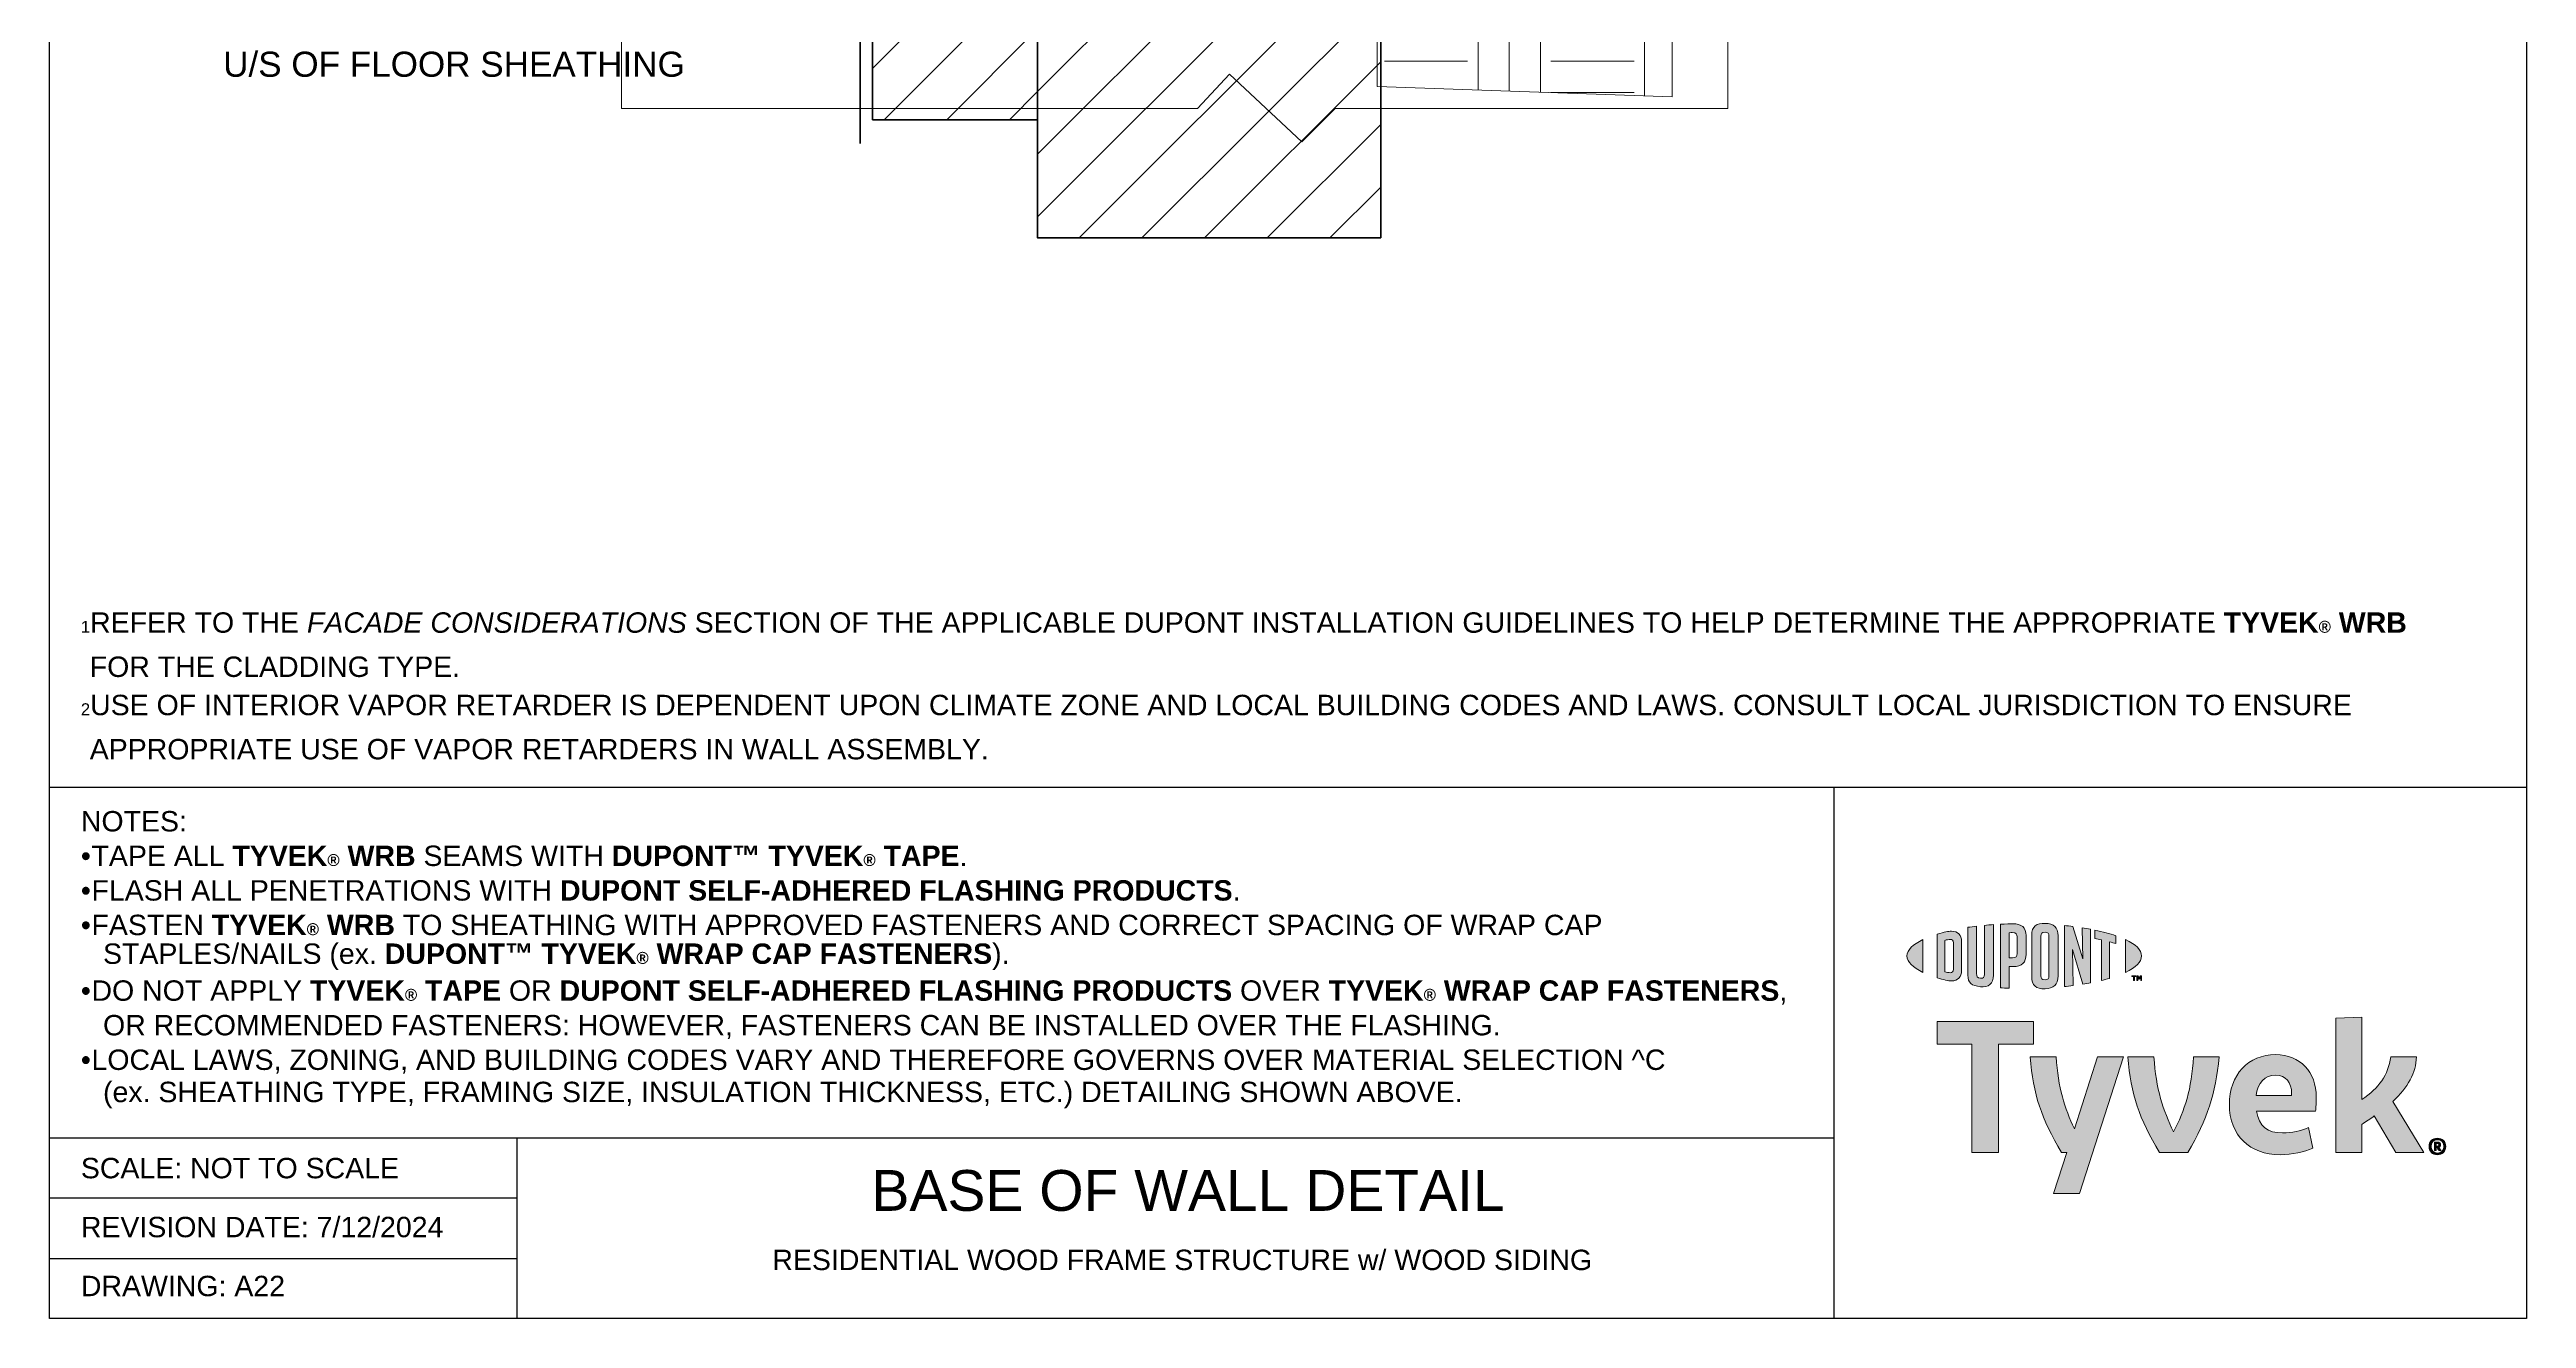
# Model space of a CAD drawing. Extents: x 26 to 585, y -763 to -29.
# Drawn here: x 26 to 585, y -763 to -476 of the extents above; entities that cross this region are included whole.
import ezdxf

# ---------------------------------------------------------------- set-up
doc = ezdxf.new("R2010")
doc.units = 0
doc.header["$MEASUREMENT"] = 0
for name, color, linetype, lineweight in [('background', 7, 'Continuous', 0), ('diagram', 7, 'Continuous', 0), ('text', 7, 'Continuous', 0)]:
    doc.layers.add(name, color=color, linetype=linetype, lineweight=lineweight)
pattern_1 = [(45, (0, 0), (-7.07107, 7.07107), [])]

# ---------------------------------------------------------------- blocks, each defined once
blk = doc.blocks.new('Block_1')
at = {"layer": 'background', "true_color": 0xe11b22, "transparency": 33554687}
h = blk.add_hatch(color=242, dxfattribs=at)
h.dxf.hatch_style = 2
edge = h.paths.add_edge_path()
edge.add_spline(control_points=[(456.13, -684.01), (456.13, -684.58), (455.78, -684.77), (455.38, -684.77), (455.06, -684.77), (454.57, -684.65), (454.17, -684.54), (454.17, -684.54), (454.17, -677.47), (454.17, -677.47), (454.57, -677.36), (455.06, -677.25), (455.38, -677.25), (455.78, -677.25), (456.13, -677.44), (456.13, -678.01), (456.13, -678.01), (456.13, -684.01), (456.13, -684.01)], knot_values=[0, 0, 0, 0, 1, 1, 1, 2, 2, 2, 3, 3, 3, 4, 4, 4, 5, 5, 5, 6, 6, 6, 6], degree=3, periodic=0)
edge = h.paths.add_edge_path()
edge.add_spline(control_points=[(455.64, -675.4), (455, -675.4), (454.08, -675.59), (452.41, -676.11), (452.41, -676.11), (452.41, -685.91), (452.41, -685.91), (453.88, -686.36), (455, -686.62), (455.64, -686.62), (457.12, -686.62), (457.95, -685.71), (457.95, -684.26), (457.95, -684.26), (457.95, -677.75), (457.95, -677.75), (457.95, -676.3), (457.12, -675.4), (455.64, -675.4)], knot_values=[0, 0, 0, 0, 1, 1, 1, 2, 2, 2, 3, 3, 3, 4, 4, 4, 5, 5, 5, 6, 6, 6, 6], degree=3, periodic=0)
h = blk.add_hatch(color=242, dxfattribs=at)
h.dxf.hatch_style = 2
edge = h.paths.add_edge_path()
edge.add_spline(control_points=[(463.1, -685.16), (463.1, -685.73), (462.91, -686.09), (462.2, -686), (461.5, -685.92), (461.32, -685.62), (461.32, -684.95), (461.32, -684.95), (461.32, -674.28), (461.32, -674.28), (460.85, -674.33), (459.82, -674.47), (459.38, -674.53), (459.38, -674.53), (459.38, -685.33), (459.38, -685.33), (459.38, -687.05), (460.22, -687.72), (462.2, -687.95), (464.01, -688.16), (465.12, -687.24), (465.12, -685.33), (465.12, -685.33), (465.12, -673.93), (465.12, -673.93), (464.74, -673.95), (463.5, -674.05), (463.1, -674.09), (463.1, -674.09), (463.1, -685.16), (463.1, -685.16)], knot_values=[0, 0, 0, 0, 1, 1, 1, 2, 2, 2, 3, 3, 3, 4, 4, 4, 5, 5, 5, 6, 6, 6, 7, 7, 7, 8, 8, 8, 9, 9, 9, 10, 10, 10, 10], degree=3, periodic=0)
h = blk.add_hatch(color=242, dxfattribs=at)
h.dxf.hatch_style = 2
edge = h.paths.add_edge_path()
edge.add_spline(control_points=[(470.46, -680.47), (470.46, -681.09), (470.24, -681.4), (469.42, -681.41), (469.42, -681.41), (468.72, -681.41), (468.72, -681.41), (468.72, -681.41), (468.72, -675.74), (468.72, -675.74), (469.03, -675.72), (469.2, -675.72), (469.39, -675.72), (470.27, -675.72), (470.46, -676.05), (470.46, -676.69), (470.46, -676.69), (470.46, -680.47), (470.46, -680.47)], knot_values=[0, 0, 0, 0, 1, 1, 1, 2, 2, 2, 3, 3, 3, 4, 4, 4, 5, 5, 5, 6, 6, 6, 6], degree=3, periodic=0)
edge = h.paths.add_edge_path()
edge.add_spline(control_points=[(469.51, -673.71), (469.15, -673.71), (467.87, -673.76), (466.7, -673.83), (466.7, -673.83), (466.7, -688.19), (466.7, -688.19), (467.1, -688.21), (468.15, -688.27), (468.72, -688.28), (468.72, -688.28), (468.72, -683.4), (468.72, -683.4), (468.72, -683.4), (469.51, -683.4), (469.51, -683.4), (471.62, -683.4), (472.5, -682.45), (472.5, -680.62), (472.5, -680.62), (472.5, -676.39), (472.5, -676.39), (472.5, -674.6), (471.51, -673.71), (469.51, -673.71)], knot_values=[0, 0, 0, 0, 1, 1, 1, 2, 2, 2, 3, 3, 3, 4, 4, 4, 5, 5, 5, 6, 6, 6, 7, 7, 7, 8, 8, 8, 8], degree=3, periodic=0)
h = blk.add_hatch(color=242, dxfattribs=at)
h.dxf.hatch_style = 2
edge = h.paths.add_edge_path()
edge.add_spline(control_points=[(477.67, -685.49), (477.67, -686.06), (477.48, -686.35), (476.77, -686.37), (476.03, -686.39), (475.83, -686.08), (475.83, -685.49), (475.83, -685.49), (475.83, -676.53), (475.83, -676.53), (475.83, -675.95), (476.03, -675.62), (476.77, -675.64), (477.48, -675.66), (477.67, -675.97), (477.67, -676.53), (477.67, -676.53), (477.67, -685.49), (477.67, -685.49)], knot_values=[0, 0, 0, 0, 1, 1, 1, 2, 2, 2, 3, 3, 3, 4, 4, 4, 5, 5, 5, 6, 6, 6, 6], degree=3, periodic=0)
edge = h.paths.add_edge_path()
edge.add_spline(control_points=[(476.77, -673.63), (474.89, -673.54), (473.78, -674.37), (473.78, -676.26), (473.78, -676.26), (473.78, -685.66), (473.78, -685.66), (473.78, -687.65), (474.79, -688.48), (476.77, -688.39), (478.7, -688.31), (479.71, -687.57), (479.71, -685.45), (479.71, -685.45), (479.71, -676.48), (479.71, -676.48), (479.71, -674.45), (478.8, -673.73), (476.77, -673.63)], knot_values=[0, 0, 0, 0, 1, 1, 1, 2, 2, 2, 3, 3, 3, 4, 4, 4, 5, 5, 5, 6, 6, 6, 6], degree=3, periodic=0)
h = blk.add_hatch(color=242, dxfattribs=at)
h.dxf.hatch_style = 2
edge = h.paths.add_edge_path()
edge.add_spline(control_points=[(485.31, -681.63), (485.31, -681.63), (483.07, -674.33), (483.07, -674.33), (482.46, -674.25), (481.73, -674.17), (481.16, -674.12), (481.16, -674.12), (481.16, -687.9), (481.16, -687.9), (481.56, -687.86), (482.57, -687.75), (483.1, -687.68), (483.1, -687.68), (482.94, -679.56), (482.94, -679.56), (482.94, -679.56), (485.31, -687.36), (485.31, -687.36), (485.81, -687.28), (486.55, -687.16), (487.03, -687.06), (487.03, -687.06), (487.03, -674.95), (487.03, -674.95), (486.53, -674.85), (485.61, -674.7), (485.17, -674.63), (485.17, -674.63), (485.31, -681.63), (485.31, -681.63)], knot_values=[0, 0, 0, 0, 1, 1, 1, 2, 2, 2, 3, 3, 3, 4, 4, 4, 5, 5, 5, 6, 6, 6, 7, 7, 7, 8, 8, 8, 9, 9, 9, 10, 10, 10, 10], degree=3, periodic=0)
h = blk.add_hatch(color=242, dxfattribs=at)
h.dxf.hatch_style = 2
edge = h.paths.add_edge_path()
edge.add_spline(control_points=[(488.03, -677.07), (488.53, -677.16), (489.02, -677.26), (489.5, -677.36), (489.5, -677.36), (489.5, -686.53), (489.5, -686.53), (489.94, -686.43), (490.76, -686.21), (491.31, -686.05), (491.31, -686.05), (491.31, -677.8), (491.31, -677.8), (491.83, -677.93), (492.33, -678.07), (492.78, -678.2), (492.78, -678.2), (492.78, -676.43), (492.78, -676.43), (491.35, -675.93), (489.82, -675.53), (488.03, -675.15), (488.03, -675.15), (488.03, -677.07), (488.03, -677.07)], knot_values=[0, 0, 0, 0, 1, 1, 1, 2, 2, 2, 3, 3, 3, 4, 4, 4, 5, 5, 5, 6, 6, 6, 7, 7, 7, 8, 8, 8, 8], degree=3, periodic=0)
h = blk.add_hatch(color=242, dxfattribs=at)
h.dxf.hatch_style = 2
edge = h.paths.add_edge_path()
edge.add_spline(control_points=[(445.62, -680.99), (445.62, -682.34), (446.93, -683.61), (449.23, -684.7), (449.23, -684.7), (449.23, -677.3), (449.23, -677.3), (446.93, -678.38), (445.62, -679.64), (445.62, -680.99)], knot_values=[0, 0, 0, 0, 1, 1, 1, 2, 2, 2, 3, 3, 3, 3], degree=3, periodic=0)
h = blk.add_hatch(color=242, dxfattribs=at)
h.dxf.hatch_style = 2
edge = h.paths.add_edge_path()
edge.add_spline(control_points=[(498.56, -680.99), (498.56, -682.35), (497.25, -683.61), (494.95, -684.7), (494.95, -684.7), (494.95, -677.3), (494.95, -677.3), (497.25, -678.38), (498.56, -679.64), (498.56, -680.99)], knot_values=[0, 0, 0, 0, 1, 1, 1, 2, 2, 2, 3, 3, 3, 3], degree=3, periodic=0)
h = blk.add_hatch(color=242, dxfattribs=at)
h.dxf.hatch_style = 2
edge = h.paths.add_edge_path()
edge.add_spline(control_points=[(497.49, -685.44), (497.49, -685.44), (497.71, -685.44), (497.71, -685.44), (497.71, -685.44), (498.03, -685.95), (498.03, -685.95), (498.03, -685.95), (498.35, -685.44), (498.35, -685.44), (498.35, -685.44), (498.56, -685.44), (498.56, -685.44), (498.56, -685.44), (498.56, -686.51), (498.56, -686.51), (498.56, -686.51), (498.37, -686.51), (498.37, -686.51), (498.37, -686.51), (498.37, -685.75), (498.37, -685.75), (498.37, -685.75), (498.04, -686.26), (498.04, -686.26), (498.04, -686.26), (498.02, -686.26), (498.02, -686.26), (498.02, -686.26), (497.69, -685.75), (497.69, -685.75), (497.69, -685.75), (497.69, -686.51), (497.69, -686.51), (497.69, -686.51), (497.49, -686.51), (497.49, -686.51), (497.49, -686.51), (497.49, -685.44), (497.49, -685.44)], knot_values=[0, 0, 0, 0, 1, 1, 1, 2, 2, 2, 3, 3, 3, 4, 4, 4, 5, 5, 5, 6, 6, 6, 7, 7, 7, 8, 8, 8, 9, 9, 9, 10, 10, 10, 11, 11, 11, 12, 12, 12, 13, 13, 13, 13], degree=3, periodic=0)
edge = h.paths.add_edge_path()
edge.add_spline(control_points=[(496.73, -685.63), (496.73, -685.63), (496.4, -685.63), (496.4, -685.63), (496.4, -685.63), (496.4, -685.44), (496.4, -685.44), (496.4, -685.44), (497.26, -685.44), (497.26, -685.44), (497.26, -685.44), (497.26, -685.63), (497.26, -685.63), (497.26, -685.63), (496.93, -685.63), (496.93, -685.63), (496.93, -685.63), (496.93, -686.51), (496.93, -686.51), (496.93, -686.51), (496.73, -686.51), (496.73, -686.51), (496.73, -686.51), (496.73, -685.63), (496.73, -685.63)], knot_values=[0, 0, 0, 0, 1, 1, 1, 2, 2, 2, 3, 3, 3, 4, 4, 4, 5, 5, 5, 6, 6, 6, 7, 7, 7, 8, 8, 8, 8], degree=3, periodic=0)
at = {"layer": 'background'}
for points, knots in [([(455.64, -675.4), (455, -675.4), (454.08, -675.59), (452.41, -676.11), (452.41, -676.11), (452.41, -685.91), (452.41, -685.91), (453.88, -686.36), (455, -686.62), (455.64, -686.62), (457.12, -686.62), (457.95, -685.71), (457.95, -684.26), (457.95, -684.26), (457.95, -677.75), (457.95, -677.75), (457.95, -676.3), (457.12, -675.4), (455.64, -675.4)], [0, 0, 0, 0, 1, 1, 1, 2, 2, 2, 3, 3, 3, 4, 4, 4, 5, 5, 5, 6, 6, 6, 6]), ([(463.1, -685.16), (463.1, -685.73), (462.91, -686.09), (462.2, -686), (461.5, -685.92), (461.32, -685.62), (461.32, -684.95), (461.32, -684.95), (461.32, -674.28), (461.32, -674.28), (460.85, -674.33), (459.82, -674.47), (459.38, -674.53), (459.38, -674.53), (459.38, -685.33), (459.38, -685.33), (459.38, -687.05), (460.22, -687.72), (462.2, -687.95), (464.01, -688.16), (465.12, -687.24), (465.12, -685.33), (465.12, -685.33), (465.12, -673.93), (465.12, -673.93), (464.74, -673.95), (463.5, -674.05), (463.1, -674.09), (463.1, -674.09), (463.1, -685.16), (463.1, -685.16)], [0, 0, 0, 0, 1, 1, 1, 2, 2, 2, 3, 3, 3, 4, 4, 4, 5, 5, 5, 6, 6, 6, 7, 7, 7, 8, 8, 8, 9, 9, 9, 10, 10, 10, 10]), ([(469.51, -673.71), (469.15, -673.71), (467.87, -673.76), (466.7, -673.83), (466.7, -673.83), (466.7, -688.19), (466.7, -688.19), (467.1, -688.21), (468.15, -688.27), (468.72, -688.28), (468.72, -688.28), (468.72, -683.4), (468.72, -683.4), (468.72, -683.4), (469.51, -683.4), (469.51, -683.4), (471.62, -683.4), (472.5, -682.45), (472.5, -680.62), (472.5, -680.62), (472.5, -676.39), (472.5, -676.39), (472.5, -674.6), (471.51, -673.71), (469.51, -673.71)], [0, 0, 0, 0, 1, 1, 1, 2, 2, 2, 3, 3, 3, 4, 4, 4, 5, 5, 5, 6, 6, 6, 7, 7, 7, 8, 8, 8, 8]), ([(470.46, -680.47), (470.46, -681.09), (470.24, -681.4), (469.42, -681.41), (469.42, -681.41), (468.72, -681.41), (468.72, -681.41), (468.72, -681.41), (468.72, -675.74), (468.72, -675.74), (469.03, -675.72), (469.2, -675.72), (469.39, -675.72), (470.27, -675.72), (470.46, -676.05), (470.46, -676.69), (470.46, -676.69), (470.46, -680.47), (470.46, -680.47)], [0, 0, 0, 0, 1, 1, 1, 2, 2, 2, 3, 3, 3, 4, 4, 4, 5, 5, 5, 6, 6, 6, 6]), ([(476.77, -673.63), (474.89, -673.54), (473.78, -674.37), (473.78, -676.26), (473.78, -676.26), (473.78, -685.66), (473.78, -685.66), (473.78, -687.65), (474.79, -688.48), (476.77, -688.39), (478.7, -688.31), (479.71, -687.57), (479.71, -685.45), (479.71, -685.45), (479.71, -676.48), (479.71, -676.48), (479.71, -674.45), (478.8, -673.73), (476.77, -673.63)], [0, 0, 0, 0, 1, 1, 1, 2, 2, 2, 3, 3, 3, 4, 4, 4, 5, 5, 5, 6, 6, 6, 6]), ([(477.67, -685.49), (477.67, -686.06), (477.48, -686.35), (476.77, -686.37), (476.03, -686.39), (475.83, -686.08), (475.83, -685.49), (475.83, -685.49), (475.83, -676.53), (475.83, -676.53), (475.83, -675.95), (476.03, -675.62), (476.77, -675.64), (477.48, -675.66), (477.67, -675.97), (477.67, -676.53), (477.67, -676.53), (477.67, -685.49), (477.67, -685.49)], [0, 0, 0, 0, 1, 1, 1, 2, 2, 2, 3, 3, 3, 4, 4, 4, 5, 5, 5, 6, 6, 6, 6]), ([(485.31, -681.63), (485.31, -681.63), (483.07, -674.33), (483.07, -674.33), (482.46, -674.25), (481.73, -674.17), (481.16, -674.12), (481.16, -674.12), (481.16, -687.9), (481.16, -687.9), (481.56, -687.86), (482.57, -687.75), (483.1, -687.68), (483.1, -687.68), (482.94, -679.56), (482.94, -679.56), (482.94, -679.56), (485.31, -687.36), (485.31, -687.36), (485.81, -687.28), (486.55, -687.16), (487.03, -687.06), (487.03, -687.06), (487.03, -674.95), (487.03, -674.95), (486.53, -674.85), (485.61, -674.7), (485.17, -674.63), (485.17, -674.63), (485.31, -681.63), (485.31, -681.63)], [0, 0, 0, 0, 1, 1, 1, 2, 2, 2, 3, 3, 3, 4, 4, 4, 5, 5, 5, 6, 6, 6, 7, 7, 7, 8, 8, 8, 9, 9, 9, 10, 10, 10, 10]), ([(488.03, -677.07), (488.53, -677.16), (489.02, -677.26), (489.5, -677.36), (489.5, -677.36), (489.5, -686.53), (489.5, -686.53), (489.94, -686.43), (490.76, -686.21), (491.31, -686.05), (491.31, -686.05), (491.31, -677.8), (491.31, -677.8), (491.83, -677.93), (492.33, -678.07), (492.78, -678.2), (492.78, -678.2), (492.78, -676.43), (492.78, -676.43), (491.35, -675.93), (489.82, -675.53), (488.03, -675.15), (488.03, -675.15), (488.03, -677.07), (488.03, -677.07)], [0, 0, 0, 0, 1, 1, 1, 2, 2, 2, 3, 3, 3, 4, 4, 4, 5, 5, 5, 6, 6, 6, 7, 7, 7, 8, 8, 8, 8]), ([(445.62, -680.99), (445.62, -682.34), (446.93, -683.61), (449.23, -684.7), (449.23, -684.7), (449.23, -677.3), (449.23, -677.3), (446.93, -678.38), (445.62, -679.64), (445.62, -680.99)], [0, 0, 0, 0, 1, 1, 1, 2, 2, 2, 3, 3, 3, 3]), ([(456.13, -684.01), (456.13, -684.58), (455.78, -684.77), (455.38, -684.77), (455.06, -684.77), (454.57, -684.65), (454.17, -684.54), (454.17, -684.54), (454.17, -677.47), (454.17, -677.47), (454.57, -677.36), (455.06, -677.25), (455.38, -677.25), (455.78, -677.25), (456.13, -677.44), (456.13, -678.01), (456.13, -678.01), (456.13, -684.01), (456.13, -684.01)], [0, 0, 0, 0, 1, 1, 1, 2, 2, 2, 3, 3, 3, 4, 4, 4, 5, 5, 5, 6, 6, 6, 6]), ([(498.56, -680.99), (498.56, -682.35), (497.25, -683.61), (494.95, -684.7), (494.95, -684.7), (494.95, -677.3), (494.95, -677.3), (497.25, -678.38), (498.56, -679.64), (498.56, -680.99)], [0, 0, 0, 0, 1, 1, 1, 2, 2, 2, 3, 3, 3, 3]), ([(496.73, -685.63), (496.73, -685.63), (496.4, -685.63), (496.4, -685.63), (496.4, -685.63), (496.4, -685.44), (496.4, -685.44), (496.4, -685.44), (497.26, -685.44), (497.26, -685.44), (497.26, -685.44), (497.26, -685.63), (497.26, -685.63), (497.26, -685.63), (496.93, -685.63), (496.93, -685.63), (496.93, -685.63), (496.93, -686.51), (496.93, -686.51), (496.93, -686.51), (496.73, -686.51), (496.73, -686.51), (496.73, -686.51), (496.73, -685.63), (496.73, -685.63)], [0, 0, 0, 0, 1, 1, 1, 2, 2, 2, 3, 3, 3, 4, 4, 4, 5, 5, 5, 6, 6, 6, 7, 7, 7, 8, 8, 8, 8]), ([(497.49, -685.44), (497.49, -685.44), (497.71, -685.44), (497.71, -685.44), (497.71, -685.44), (498.03, -685.95), (498.03, -685.95), (498.03, -685.95), (498.35, -685.44), (498.35, -685.44), (498.35, -685.44), (498.56, -685.44), (498.56, -685.44), (498.56, -685.44), (498.56, -686.51), (498.56, -686.51), (498.56, -686.51), (498.37, -686.51), (498.37, -686.51), (498.37, -686.51), (498.37, -685.75), (498.37, -685.75), (498.37, -685.75), (498.04, -686.26), (498.04, -686.26), (498.04, -686.26), (498.02, -686.26), (498.02, -686.26), (498.02, -686.26), (497.69, -685.75), (497.69, -685.75), (497.69, -685.75), (497.69, -686.51), (497.69, -686.51), (497.69, -686.51), (497.49, -686.51), (497.49, -686.51), (497.49, -686.51), (497.49, -685.44), (497.49, -685.44)], [0, 0, 0, 0, 1, 1, 1, 2, 2, 2, 3, 3, 3, 4, 4, 4, 5, 5, 5, 6, 6, 6, 7, 7, 7, 8, 8, 8, 9, 9, 9, 10, 10, 10, 11, 11, 11, 12, 12, 12, 13, 13, 13, 13])]:
    blk.add_open_spline(points, degree=3, knots=knots, dxfattribs=at)
blk = doc.blocks.new('Block_5')
at = {"layer": 'background', "true_color": 0x17477e, "transparency": 33554687}
h = blk.add_hatch(color=156, dxfattribs=at)
h.dxf.hatch_style = 2
h.paths.add_polyline_path([(474.14, -695.78), (452.41, -695.78), (452.41, -700.93), (460.25, -700.93), (460.25, -725.32), (466.29, -725.32), (466.29, -700.93), (474.14, -700.93)])
h = blk.add_hatch(color=156, dxfattribs=at)
h.dxf.hatch_style = 2
edge = h.paths.add_edge_path()
edge.add_spline(control_points=[(555.25, -713.8), (555.25, -713.8), (562.26, -725.32), (562.26, -725.32), (562.26, -725.32), (555.93, -725.32), (555.93, -725.32), (555.93, -725.32), (551.08, -717.09), (551.08, -717.09), (550.19, -717.73), (549.26, -718.36), (548.25, -718.99), (548.25, -718.99), (548.25, -725.32), (548.25, -725.32), (548.25, -725.32), (542.42, -725.32), (542.42, -725.32), (542.42, -725.32), (542.42, -695.06), (542.42, -695.06), (542.42, -695.06), (548.25, -694.77), (548.25, -694.77), (548.25, -694.77), (548.25, -713.38), (548.25, -713.38), (552.21, -710.81), (554.16, -707.85), (554.83, -703.76), (554.83, -703.76), (560.61, -703.76), (560.61, -703.76), (560.49, -707.39), (558.63, -710.64), (555.25, -713.8)], knot_values=[0, 0, 0, 0, 1, 1, 1, 2, 2, 2, 3, 3, 3, 4, 4, 4, 5, 5, 5, 6, 6, 6, 7, 7, 7, 8, 8, 8, 9, 9, 9, 10, 10, 10, 11, 11, 11, 12, 12, 12, 12], degree=3, periodic=0)
h = blk.add_hatch(color=156, dxfattribs=at)
h.dxf.hatch_style = 2
edge = h.paths.add_edge_path()
edge.add_spline(control_points=[(510.27, -703.76), (509.89, -710.97), (508.28, -715.87), (505.79, -720.64), (503.39, -715.87), (501.83, -710.97), (501.36, -703.76), (501.36, -703.76), (495.5, -703.76), (495.5, -703.76), (496.13, -712.24), (498.03, -717.68), (502.59, -725.32), (502.59, -725.32), (509.04, -725.32), (509.04, -725.32), (513.43, -717.68), (515.25, -712.24), (516.09, -703.76), (516.09, -703.76), (510.27, -703.76), (510.27, -703.76)], knot_values=[0, 0, 0, 0, 1, 1, 1, 2, 2, 2, 3, 3, 3, 4, 4, 4, 5, 5, 5, 6, 6, 6, 7, 7, 7, 7], degree=3, periodic=0)
h = blk.add_hatch(color=156, dxfattribs=at)
h.dxf.hatch_style = 2
edge = h.paths.add_edge_path()
edge.add_spline(control_points=[(524.4, -712.49), (524.4, -712.49), (532.42, -712.49), (532.42, -712.49), (532.42, -712.49), (532.42, -711.99), (532.42, -711.99), (532.42, -709.62), (531.16, -707.89), (528.83, -707.89), (526.39, -707.89), (524.78, -709.62), (524.4, -712.49)], knot_values=[0, 0, 0, 0, 1, 1, 1, 2, 2, 2, 3, 3, 3, 4, 4, 4, 4], degree=3, periodic=0)
edge = h.paths.add_edge_path()
edge.add_spline(control_points=[(537.19, -724.39), (535.33, -725.24), (532.59, -725.83), (529.81, -725.83), (523.01, -725.83), (518.37, -721.52), (518.37, -714.52), (518.37, -707.81), (522.63, -703.25), (528.83, -703.25), (534.36, -703.25), (537.99, -707.18), (537.99, -712.83), (537.99, -714.1), (537.91, -715.19), (537.82, -716.04), (537.82, -716.04), (524.49, -716.04), (524.49, -716.04), (525.04, -719.41), (527.02, -720.93), (530.4, -720.93), (532.46, -720.93), (534.45, -720.47), (536.26, -719.71), (536.26, -719.71), (537.19, -724.39), (537.19, -724.39)], knot_values=[0, 0, 0, 0, 1, 1, 1, 2, 2, 2, 3, 3, 3, 4, 4, 4, 5, 5, 5, 6, 6, 6, 7, 7, 7, 8, 8, 8, 9, 9, 9, 9], degree=3, periodic=0)
at = {"layer": 'background'}
blk.add_lwpolyline([(474.14, -695.78), (452.41, -695.78), (452.41, -700.93), (460.25, -700.93), (460.25, -725.32), (466.29, -725.32), (466.29, -700.93), (474.14, -700.93)], close=True, dxfattribs=at)
for points, knots in [([(555.25, -713.8), (555.25, -713.8), (562.26, -725.32), (562.26, -725.32), (562.26, -725.32), (555.93, -725.32), (555.93, -725.32), (555.93, -725.32), (551.08, -717.09), (551.08, -717.09), (550.19, -717.73), (549.26, -718.36), (548.25, -718.99), (548.25, -718.99), (548.25, -725.32), (548.25, -725.32), (548.25, -725.32), (542.42, -725.32), (542.42, -725.32), (542.42, -725.32), (542.42, -695.06), (542.42, -695.06), (542.42, -695.06), (548.25, -694.77), (548.25, -694.77), (548.25, -694.77), (548.25, -713.38), (548.25, -713.38), (552.21, -710.81), (554.16, -707.85), (554.83, -703.76), (554.83, -703.76), (560.61, -703.76), (560.61, -703.76), (560.49, -707.39), (558.63, -710.64), (555.25, -713.8)], [0, 0, 0, 0, 1, 1, 1, 2, 2, 2, 3, 3, 3, 4, 4, 4, 5, 5, 5, 6, 6, 6, 7, 7, 7, 8, 8, 8, 9, 9, 9, 10, 10, 10, 11, 11, 11, 12, 12, 12, 12]), ([(510.27, -703.76), (509.89, -710.97), (508.28, -715.87), (505.79, -720.64), (503.39, -715.87), (501.83, -710.97), (501.36, -703.76), (501.36, -703.76), (495.5, -703.76), (495.5, -703.76), (496.13, -712.24), (498.03, -717.68), (502.59, -725.32), (502.59, -725.32), (509.04, -725.32), (509.04, -725.32), (513.43, -717.68), (515.25, -712.24), (516.09, -703.76), (516.09, -703.76), (510.27, -703.76), (510.27, -703.76)], [0, 0, 0, 0, 1, 1, 1, 2, 2, 2, 3, 3, 3, 4, 4, 4, 5, 5, 5, 6, 6, 6, 7, 7, 7, 7]), ([(537.19, -724.39), (535.33, -725.24), (532.59, -725.83), (529.81, -725.83), (523.01, -725.83), (518.37, -721.52), (518.37, -714.52), (518.37, -707.81), (522.63, -703.25), (528.83, -703.25), (534.36, -703.25), (537.99, -707.18), (537.99, -712.83), (537.99, -714.1), (537.91, -715.19), (537.82, -716.04), (537.82, -716.04), (524.49, -716.04), (524.49, -716.04), (525.04, -719.41), (527.02, -720.93), (530.4, -720.93), (532.46, -720.93), (534.45, -720.47), (536.26, -719.71), (536.26, -719.71), (537.19, -724.39), (537.19, -724.39)], [0, 0, 0, 0, 1, 1, 1, 2, 2, 2, 3, 3, 3, 4, 4, 4, 5, 5, 5, 6, 6, 6, 7, 7, 7, 8, 8, 8, 9, 9, 9, 9]), ([(524.4, -712.49), (524.4, -712.49), (532.42, -712.49), (532.42, -712.49), (532.42, -712.49), (532.42, -711.99), (532.42, -711.99), (532.42, -709.62), (531.16, -707.89), (528.83, -707.89), (526.39, -707.89), (524.78, -709.62), (524.4, -712.49)], [0, 0, 0, 0, 1, 1, 1, 2, 2, 2, 3, 3, 3, 4, 4, 4, 4])]:
    blk.add_open_spline(points, degree=3, knots=knots, dxfattribs=at)
blk = doc.blocks.new('Block_4')
at = {"layer": 'background', "true_color": 0x17477e, "transparency": 33554687}
h = blk.add_hatch(color=156, dxfattribs=at)
h.dxf.hatch_style = 2
edge = h.paths.add_edge_path()
edge.add_spline(control_points=[(488.64, -703.76), (488.64, -703.76), (483.41, -719.99), (483.41, -719.99), (481.19, -715.42), (479.74, -710.65), (479.3, -703.76), (479.3, -703.76), (473.43, -703.76), (473.43, -703.76), (474.07, -712.24), (475.97, -717.68), (480.52, -725.32), (480.52, -725.32), (481.7, -725.32), (481.7, -725.32), (481.7, -725.32), (478.71, -734.6), (478.71, -734.6), (478.71, -734.6), (484.53, -734.6), (484.53, -734.6), (484.53, -734.6), (494.46, -703.76), (494.46, -703.76), (494.46, -703.76), (488.64, -703.76), (488.64, -703.76)], knot_values=[0, 0, 0, 0, 1, 1, 1, 2, 2, 2, 3, 3, 3, 4, 4, 4, 5, 5, 5, 6, 6, 6, 7, 7, 7, 8, 8, 8, 9, 9, 9, 9], degree=3, periodic=0)
at = {"layer": 'background'}
blk.add_open_spline([(488.64, -703.76), (488.64, -703.76), (483.41, -719.99), (483.41, -719.99), (481.19, -715.42), (479.74, -710.65), (479.3, -703.76), (479.3, -703.76), (473.43, -703.76), (473.43, -703.76), (474.07, -712.24), (475.97, -717.68), (480.52, -725.32), (480.52, -725.32), (481.7, -725.32), (481.7, -725.32), (481.7, -725.32), (478.71, -734.6), (478.71, -734.6), (478.71, -734.6), (484.53, -734.6), (484.53, -734.6), (484.53, -734.6), (494.46, -703.76), (494.46, -703.76), (494.46, -703.76), (488.64, -703.76), (488.64, -703.76)], degree=3, knots=[0, 0, 0, 0, 1, 1, 1, 2, 2, 2, 3, 3, 3, 4, 4, 4, 5, 5, 5, 6, 6, 6, 7, 7, 7, 8, 8, 8, 9, 9, 9, 9], dxfattribs=at)
blk.add_blockref('Block_5', (0, 0), dxfattribs=at)
blk = doc.blocks.new('Block_6')
at = {"layer": 'background', "true_color": 0x17477e, "transparency": 33554687}
h = blk.add_hatch(color=156, dxfattribs=at)
h.dxf.hatch_style = 2
edge = h.paths.add_edge_path()
edge.add_spline(control_points=[(565.05, -723.33), (565.05, -723.33), (565.05, -723.89), (565.05, -723.89), (565.05, -723.89), (565.29, -723.89), (565.29, -723.89), (565.53, -723.89), (565.65, -723.82), (565.65, -723.61), (565.65, -723.4), (565.53, -723.33), (565.29, -723.33), (565.29, -723.33), (565.05, -723.33), (565.05, -723.33)], knot_values=[0, 0, 0, 0, 1, 1, 1, 2, 2, 2, 3, 3, 3, 4, 4, 4, 5, 5, 5, 5], degree=3, periodic=0)
edge = h.paths.add_edge_path()
edge.add_spline(control_points=[(564.64, -722.98), (564.64, -722.98), (565.29, -722.98), (565.29, -722.98), (565.8, -722.98), (566.05, -723.22), (566.05, -723.61), (566.05, -723.88), (565.93, -724.07), (565.68, -724.17), (565.81, -724.41), (565.97, -724.64), (566.18, -724.89), (566.18, -724.89), (565.69, -724.89), (565.69, -724.89), (565.51, -724.67), (565.38, -724.46), (565.27, -724.23), (565.27, -724.23), (565.05, -724.23), (565.05, -724.23), (565.05, -724.23), (565.05, -724.89), (565.05, -724.89), (565.05, -724.89), (564.64, -724.89), (564.64, -724.89), (564.64, -724.89), (564.64, -722.98), (564.64, -722.98)], knot_values=[0, 0, 0, 0, 1, 1, 1, 2, 2, 2, 3, 3, 3, 4, 4, 4, 5, 5, 5, 6, 6, 6, 7, 7, 7, 8, 8, 8, 9, 9, 9, 10, 10, 10, 10], degree=3, periodic=0)
edge = h.paths.add_edge_path()
edge.add_spline(control_points=[(565.32, -722.49), (564.4, -722.49), (563.88, -723.02), (563.88, -723.97), (563.88, -724.93), (564.4, -725.45), (565.32, -725.45), (566.23, -725.45), (566.76, -724.93), (566.76, -723.97), (566.76, -723.02), (566.23, -722.49), (565.32, -722.49)], knot_values=[0, 0, 0, 0, 1, 1, 1, 2, 2, 2, 3, 3, 3, 4, 4, 4, 4], degree=3, periodic=0)
edge = h.paths.add_edge_path()
edge.add_spline(control_points=[(565.32, -722.11), (566.45, -722.11), (567.2, -722.83), (567.2, -723.97), (567.2, -725.11), (566.44, -725.83), (565.32, -725.83), (564.17, -725.83), (563.44, -725.11), (563.44, -723.97), (563.44, -722.83), (564.18, -722.11), (565.32, -722.11)], knot_values=[0, 0, 0, 0, 1, 1, 1, 2, 2, 2, 3, 3, 3, 4, 4, 4, 4], degree=3, periodic=0)
at = {"layer": 'background'}
for points, knots in [([(565.32, -722.11), (566.45, -722.11), (567.2, -722.83), (567.2, -723.97), (567.2, -725.11), (566.44, -725.83), (565.32, -725.83), (564.17, -725.83), (563.44, -725.11), (563.44, -723.97), (563.44, -722.83), (564.18, -722.11), (565.32, -722.11)], [0, 0, 0, 0, 1, 1, 1, 2, 2, 2, 3, 3, 3, 4, 4, 4, 4]), ([(565.32, -722.49), (564.4, -722.49), (563.88, -723.02), (563.88, -723.97), (563.88, -724.93), (564.4, -725.45), (565.32, -725.45), (566.23, -725.45), (566.76, -724.93), (566.76, -723.97), (566.76, -723.02), (566.23, -722.49), (565.32, -722.49)], [0, 0, 0, 0, 1, 1, 1, 2, 2, 2, 3, 3, 3, 4, 4, 4, 4]), ([(564.64, -722.98), (564.64, -722.98), (565.29, -722.98), (565.29, -722.98), (565.8, -722.98), (566.05, -723.22), (566.05, -723.61), (566.05, -723.88), (565.93, -724.07), (565.68, -724.17), (565.81, -724.41), (565.97, -724.64), (566.18, -724.89), (566.18, -724.89), (565.69, -724.89), (565.69, -724.89), (565.51, -724.67), (565.38, -724.46), (565.27, -724.23), (565.27, -724.23), (565.05, -724.23), (565.05, -724.23), (565.05, -724.23), (565.05, -724.89), (565.05, -724.89), (565.05, -724.89), (564.64, -724.89), (564.64, -724.89), (564.64, -724.89), (564.64, -722.98), (564.64, -722.98)], [0, 0, 0, 0, 1, 1, 1, 2, 2, 2, 3, 3, 3, 4, 4, 4, 5, 5, 5, 6, 6, 6, 7, 7, 7, 8, 8, 8, 9, 9, 9, 10, 10, 10, 10]), ([(565.05, -723.33), (565.05, -723.33), (565.05, -723.89), (565.05, -723.89), (565.05, -723.89), (565.29, -723.89), (565.29, -723.89), (565.53, -723.89), (565.65, -723.82), (565.65, -723.61), (565.65, -723.4), (565.53, -723.33), (565.29, -723.33), (565.29, -723.33), (565.05, -723.33), (565.05, -723.33)], [0, 0, 0, 0, 1, 1, 1, 2, 2, 2, 3, 3, 3, 4, 4, 4, 5, 5, 5, 5])]:
    blk.add_open_spline(points, degree=3, knots=knots, dxfattribs=at)
blk = doc.blocks.new('Block_3')
at = {"layer": 'background'}
for name in ['Block_4', 'Block_6']:
    blk.add_blockref(name, (0, 0), dxfattribs=at)
blk = doc.blocks.new('Block_2')
at = {"layer": 'background'}
blk.add_blockref('Block_3', (0, 0), dxfattribs=at)
blk = doc.blocks.new('Block_0')
at = {"layer": 'background'}
for name in ['Block_1', 'Block_2']:
    blk.add_blockref(name, (0, 0), dxfattribs=at)
blk = doc.blocks.new('Block_7')
at = {"layer": 'background', "color": 250, "lineweight": 25, "true_color": 0x231f20}
for p, q in [((26.46, -642.9), (585.42, -642.9)), ((429.12, -642.9), (429.12, -762.78)), ((26.46, -722.04), (429.12, -722.04)), ((131.88, -722.04), (131.88, -762.78)), ((26.46, -735.6), (131.88, -735.6)), ((26.46, -749.22), (131.88, -749.22))]:
    blk.add_line(p, q, dxfattribs=at)
blk.add_lwpolyline([(585.42, -762.78), (26.46, -762.78), (26.46, -29.1), (585.42, -29.1)], close=True, dxfattribs=at)
blk = doc.blocks.new('Block_10')
at = {"layer": 'diagram'}
blk.add_lwpolyline([(392.65, -459.21), (326.05, -456.88), (326.05, -484.82), (392.62, -487.14)], close=True, dxfattribs=at)
at = {"layer": 'diagram', "color": 18, "lineweight": 18, "true_color": 0x000000}
for points in [[(330.03, -469.69), (330.03, -469.69), (330.03, -457.02), (330.03, -457.02)], [(337.07, -469.69), (337.07, -469.69), (337.07, -457.26), (337.07, -457.26)], [(344.12, -469.69), (344.12, -469.69), (344.12, -457.51), (344.12, -457.51)], [(367.61, -469.69), (367.61, -469.69), (367.61, -458.33), (367.61, -458.33)], [(326.05, -460.3), (326.05, -460.3), (327.68, -460.3), (327.68, -460.3)], [(346.47, -460.3), (346.47, -460.3), (365.26, -460.3), (365.26, -460.3)], [(374.66, -469.69), (374.66, -469.69), (374.66, -458.57), (374.66, -458.57)], [(381.7, -469.69), (381.7, -469.69), (381.7, -458.82), (381.7, -458.82)], [(384.05, -460.3), (384.05, -460.3), (392.65, -460.3), (392.65, -460.3)], [(326.05, -467.35), (326.05, -467.35), (327.68, -467.35), (327.68, -467.35)], [(346.47, -467.35), (346.47, -467.35), (365.26, -467.35), (365.26, -467.35)], [(384.05, -467.35), (384.05, -467.35), (392.64, -467.35), (392.64, -467.35)], [(327.68, -472.04), (327.68, -472.04), (346.47, -472.04), (346.47, -472.04)], [(348.82, -485.61), (348.82, -485.61), (348.82, -469.69), (348.82, -469.69)], [(355.86, -485.85), (355.86, -485.85), (355.86, -469.69), (355.86, -469.69)], [(362.91, -486.1), (362.91, -486.1), (362.91, -469.69), (362.91, -469.69)], [(365.26, -472.04), (365.26, -472.04), (384.05, -472.04), (384.05, -472.04)], [(386.4, -486.92), (386.4, -486.92), (386.4, -469.69), (386.4, -469.69)], [(327.68, -479.09), (327.68, -479.09), (346.47, -479.09), (346.47, -479.09)], [(365.26, -479.09), (365.26, -479.09), (384.05, -479.09), (384.05, -479.09)], [(365.26, -486.14), (365.26, -486.14), (384.05, -486.14), (384.05, -486.14)]]:
    blk.add_open_spline(points, degree=3, dxfattribs=at)
blk = doc.blocks.new('Block_8')
at = {"layer": 'diagram', "true_color": 0x000000, "transparency": 33554687}
h = blk.add_hatch(dxfattribs=at)
h.set_pattern_fill('_U', color=18, scale=10, angle=45, style=2, pattern_type=0)
h.set_pattern_definition(pattern_1)
h.paths.add_polyline_path([(249.42, -385.93), (249.42, -492.3), (212.21, -492.3), (212.21, -385.93)])
h = blk.add_hatch(dxfattribs=at)
h.set_pattern_fill('_U', color=18, scale=10, angle=45, style=2, pattern_type=0)
h.set_pattern_definition(pattern_1)
h.paths.add_polyline_path([(326.87, -518.97), (249.42, -518.97), (249.42, -390.62), (326.87, -390.62)])
at = {"layer": 'diagram', "color": 18, "lineweight": 35, "true_color": 0x000000}
blk.add_line((326.87, -407.13), (326.87, -510), dxfattribs=at)
at = {"layer": 'diagram'}
blk.add_lwpolyline([(155.53, -489.81), (285.48, -489.81), (292.74, -482.05), (309.07, -497.33), (316.59, -489.81), (405.17, -489.81), (405.17, -138.15), (311.91, -138.15), (304.39, -145.67), (288.06, -130.39), (280.81, -138.15), (155.53, -138.15), (155.53, -291.74), (162.91, -299.25), (147.63, -315.58), (155.53, -322.84)], close=True, dxfattribs=at)
at = {"layer": 'diagram', "color": 113, "lineweight": 70, "true_color": 0x82ca9c}
blk.add_lwpolyline([(209.4, -497.67), (209.4, -264.09), (183.02, -264.09)], dxfattribs=at)
at = {"layer": 'diagram', "color": 250, "lineweight": 35, "true_color": 0x231f20}
for points in [[(249.42, -385.93), (249.42, -492.3), (212.21, -492.3), (212.21, -385.93)], [(326.87, -518.97), (249.42, -518.97), (249.42, -390.62), (326.87, -390.62)]]:
    blk.add_lwpolyline(points, close=True, dxfattribs=at)
at = {"layer": 'diagram', "color": 250, "lineweight": 18, "true_color": 0x231f20}
blk.add_lwpolyline([(202.37, -489.81), (285.48, -489.81), (292.74, -482.05), (309.07, -497.33), (316.59, -489.81), (400.54, -489.81)], dxfattribs=at)
at = {"layer": 'diagram'}
blk.add_blockref('Block_10', (0, 0), dxfattribs=at)

msp = doc.modelspace()

# ---------------------------------------------------------------- block references
at = {"layer": 'background'}
for name in ['Block_7', 'Block_0']:
    msp.add_blockref(name, (0, 0), dxfattribs=at)
at = {"layer": 'diagram'}
msp.add_blockref('Block_8', (0, 0), dxfattribs=at)

# ---------------------------------------------------------------- texts
at = {"layer": 'text', "char_height": 0.2, "attachment_point": 7}
for s, insert in [('\\C250;\\c2105123;\\FArial|b0|i0|c1;\\H5.664000;\\W1.000000;U/S OF FLOOR SHEATHING', (65.64, -482.7)), ('\\C250;\\c2105123;\\FArial|b0|i0|c1;\\H2.682966;\\W1.000000;1\\H4.602000;REFER TO THE \\FArial Italic|b0|i1|c1;FACADE CONSIDERATIONS \\FArial|b0|i0|c1;SECTION OF THE APPLICABLE DUPONT INSTALLATION GUIDELINES TO HELP DETERMINE THE APPROPRIATE \\C165;\\c11033150;\\FArial Bold|b1|i0|c1;TYVEK\\H2.682966;®\\H4.602000; WRB ', (33.53, -608.13)), ('\\C250;\\c2105123;\\FArial|b0|i0|c1;\\H4.602000;\\W1.000000;FOR THE CLADDING TYPE.', (35.53, -618.1)), ('\\C250;\\c2105123;\\FArial|b0|i0|c1;\\H2.682966;\\W1.000000;2\\H4.602000;USE OF INTERIOR VAPOR RETARDER IS DEPENDENT UPON CLIMATE ZONE AND LOCAL BUILDING CODES AND LAWS. CONSULT LOCAL JURISDICTION TO ENSURE ', (33.53, -626.73)), ('\\C250;\\c2105123;\\FArial|b0|i0|c1;\\H4.602000;\\W1.000000;APPROPRIATE USE OF VAPOR RETARDERS IN WALL ASSEMBLY.', (35.53, -636.7)), ('\\C250;\\c2105123;\\FArial|b0|i0|c1;\\H4.602000;\\W1.000000;NOTES:', (33.53, -652.96)), ('\\C250;\\c2105123;\\FArial|b0|i0|c1;\\H4.602000;\\W1.000000;•^ITAPE ALL \\C165;\\c11033150;\\FArial Bold|b1|i0|c1;TYVEK\\H2.682966;®\\H4.602000; WRB \\C250;\\c2105123;\\FArial|b0|i0|c1;SEAMS WITH \\C142;\\c14789159;\\FArial Bold|b1|i0|c1;DUPONT™ TYVEK\\H2.682966;®\\H4.602000; TAPE\\C250;\\c2105123;\\FArial|b0|i0|c1;.', (33.53, -660.76)), ('\\C250;\\c2105123;\\FArial|b0|i0|c1;\\H4.602000;\\W1.000000;•^IFLASH ALL PENETRATIONS WITH \\C240;\\c4339695;\\FArial Bold|b1|i0|c1;DUPONT SELF-ADHERED FLASHING PRODUCTS\\C250;\\c2105123;\\FArial|b0|i0|c1;.', (33.53, -668.56)), ('\\C250;\\c2105123;\\FArial|b0|i0|c1;\\H4.602000;\\W1.000000;•^IFASTEN \\C165;\\c11033150;\\FArial Bold|b1|i0|c1;TYVEK\\H2.682966;®\\H4.602000; WRB \\C250;\\c2105123;\\FArial|b0|i0|c1;TO SHEATHING WITH APPROVED FASTENERS AND CORRECT SPACING OF WRAP CAP ', (33.53, -676.36)), ('\\C250;\\c2105123;\\FArial|b0|i0|c1;\\H4.602000;\\W1.000000;STAPLES/NAILS (ex. \\C165;\\c11033150;\\FArial Bold|b1|i0|c1;DUPONT™ TYVEK\\H2.682966;®\\H4.602000; WRAP CAP FASTENERS\\C250;\\c2105123;\\FArial|b0|i0|c1;).', (38.53, -684.16)), ('\\C250;\\c2105123;\\FArial|b0|i0|c1;\\H4.602000;\\W1.000000;•^IDO NOT APPLY \\C142;\\c14789159;\\FArial Bold|b1|i0|c1;TYVEK\\H2.682966;®\\H4.602000; TAPE\\C165;\\c11033150; \\C250;\\c2105123;\\FArial|b0|i0|c1;OR \\C240;\\c4339695;\\FArial Bold|b1|i0|c1;DUPONT SELF-ADHERED FLASHING PRODUCTS \\C250;\\c2105123;\\FArial|b0|i0|c1;OVER \\C165;\\c11033150;\\FArial Bold|b1|i0|c1;TYVEK\\H2.682966;®\\H4.602000; WRAP CAP FASTENERS\\C250;\\c2105123;\\FArial|b0|i0|c1;, ', (33.53, -691.96)), ('\\C250;\\c2105123;\\FArial|b0|i0|c1;\\H4.602000;\\W1.000000;OR RECOMMENDED FASTENERS: HOWEVER, FASTENERS CAN BE INSTALLED OVER THE FLASHING.', (38.53, -699.76)), ('\\C250;\\c2105123;\\FArial|b0|i0|c1;\\H4.602000;\\W1.000000;•^ILOCAL LAWS, ZONING, AND BUILDING CODES VARY AND THEREFORE GOVERNS OVER MATERIAL SELECTION ^C', (33.53, -707.56)), ('\\C250;\\c2105123;\\FArial|b0|i0|c1;\\H4.602000;\\W1.000000;(ex. SHEATHING TYPE, FRAMING SIZE, INSULATION THICKNESS, ETC.) DETAILING SHOWN ABOVE.', (38.53, -715.36)), ('\\C250;\\c2105123;\\FArial|b0|i0|c1;\\H4.602000;\\W1.000000;SCALE: NOT TO SCALE', (33.53, -731.22)), ('\\C250;\\c2105123;\\FArial|b0|i0|c1;\\H9.204000;\\W1.000000;BASE OF WALL DETAIL', (211.94, -738.63)), ('\\C250;\\c2105123;\\FArial|b0|i0|c1;\\H4.602000;\\W1.000000;REVISION DATE: 7/12/2024', (33.53, -744.52)), ('\\C250;\\c2105123;\\FArial|b0|i0|c1;\\H4.602000;\\W1.000000;RESIDENTIAL WOOD FRAME STRUCTURE w/ WOOD SIDING', (189.57, -751.93)), ('\\C250;\\c2105123;\\FArial|b0|i0|c1;\\H4.602000;\\W1.000000;DRAWING: A22', (33.53, -757.82))]:
    msp.add_mtext(s, dxfattribs=dict(at, insert=insert))

doc.saveas('drawing.dxf')
